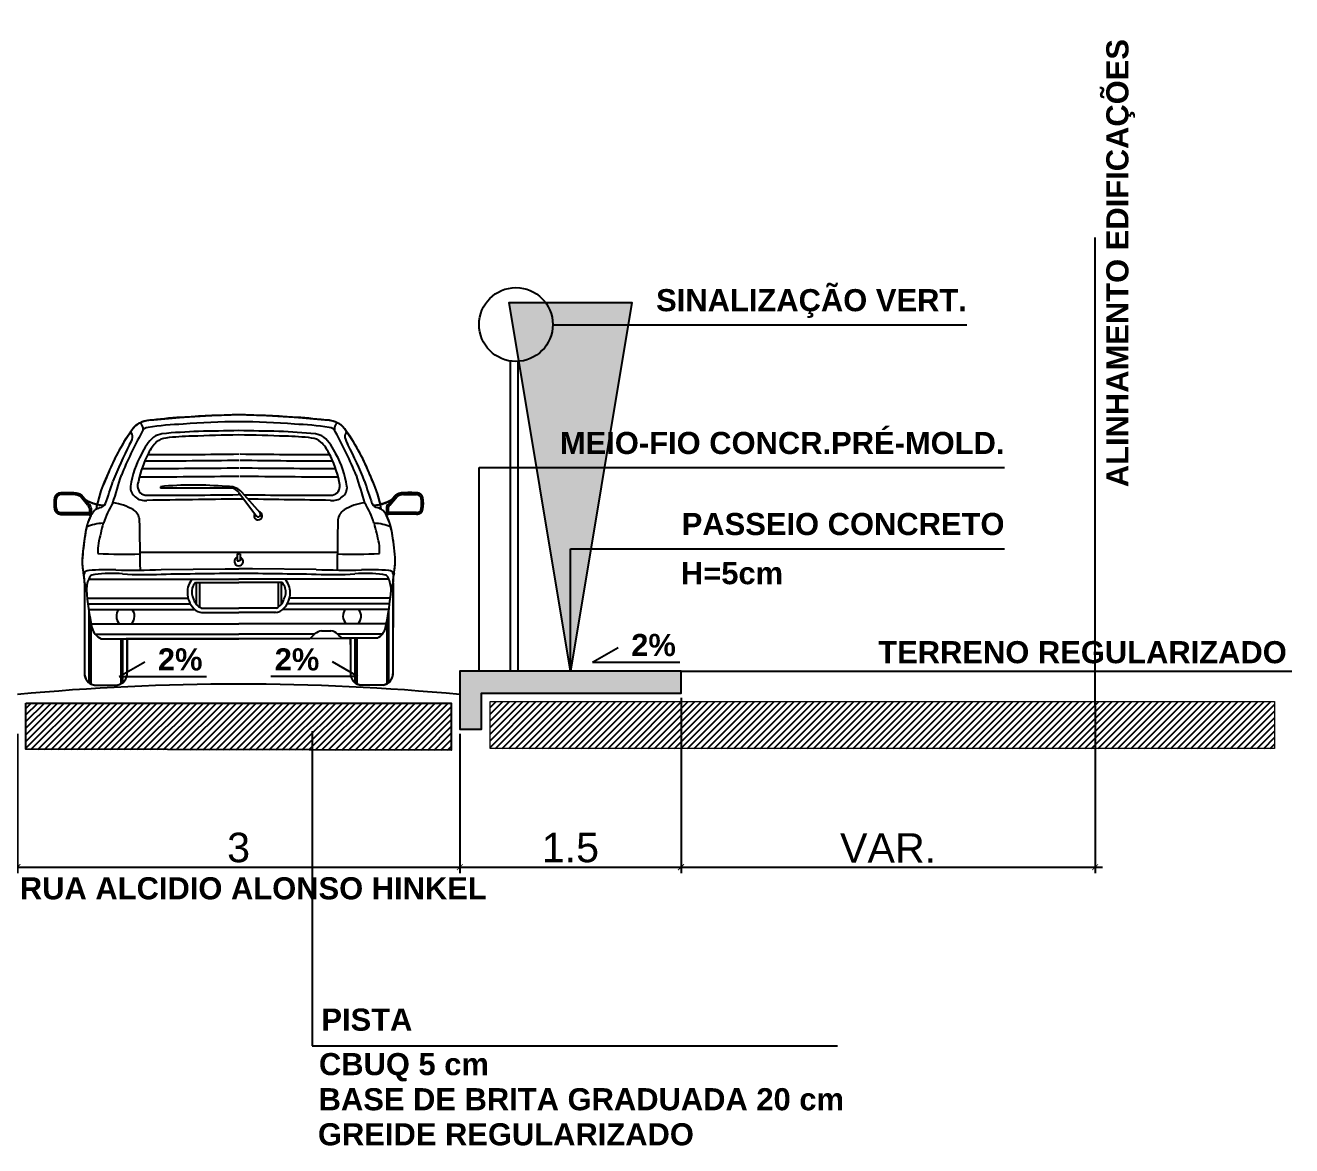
# Model space of a CAD drawing. Header units: inches. Extents: x -156 to 726, y -78 to 271.
# Drawn here: x 91.42 to 100, y 81.1 to 88.7 of the extents above; entities that cross this region are included whole.
import ezdxf
from ezdxf.enums import TextEntityAlignment as Align

# ---------------------------------------------------------------- set-up
doc = ezdxf.new("R2010")
doc.units = ezdxf.units.IN
doc.header["$MEASUREMENT"] = 0
doc.linetypes.add('DASHED', pattern=[19.05, 12.7, -6.35])
for name, color, linetype in [('03', 3, 'Continuous'), ('CRT-02', 2, 'Continuous'), ('CRT-03', 6, 'Continuous'), ('CRT-CALUNGAS', 8, 'Continuous'), ('URB-NOME RUAS', 2, 'Continuous')]:
    doc.layers.add(name, color=color, linetype=linetype)
doc.styles.add('AUX_2_50', font='ARIAL.TTF', dxfattribs={"height": 0.2})
doc.styles.add('DCADTXTSTYLE3', font='ARIALBD.TTF')
doc.dimstyles.new('ISO-25', dxfattribs={"dimtxt": 2.5, "dimasz": 2.5, "dimexe": 1.25, "dimexo": 0.625, "dimtad": 1, "dimdsep": 46, "dimtxsty": 'Standard', "dimblk": 'VDDIM_DEFAULT', "dimcen": 0.09, "dimadec": 0, "dimazin": 0, "dimtfac": 1, "dimtix": 1, "dimtmove": 0, "dimatfit": 3, "dimldrblk": 'VDDIM_DEFAULT', "dimfxl": 1, "dimtolj": 1, "dimarcsym": 0})
doc.dimstyles.new('Vila Palmeira - 1-50', dxfattribs={"dimtxt": 0.2, "dimasz": 0.04, "dimexe": 0.04, "dimexo": 0.03, "dimgap": 0.03, "dimtad": 1, "dimdec": 1, "dimzin": 12, "dimdsep": 46, "dimtxsty": 'AUX_2_50', "dimblk": 'ARCHTICK', "dimcen": 0.025, "dimdle": 0.05, "dimclrd": 253, "dimclre": 253, "dimclrt": 2, "dimazin": 3, "dimtfac": 1, "dimtdec": 1, "dimtmove": 0, "dimatfit": 2, "dimldrblk": 'DOTSMALL', "dimfxl": 10, "dimtolj": 1, "dimtzin": 0, "dimarcsym": 0})
pattern_1 = [(45, (85.838135, 83.782433), (-0.02245064, 0.02245064), [])]

# ---------------------------------------------------------------- blocks, each defined once
blk = doc.blocks.new('A$C1C480F36')
at = {"color": 0}
for p, q in [((0.1012, 1.0044), (0.0336, 1.0045)), ((0.1012, 0.9954), (0.0336, 0.9955)), ((0.1795, 0.9461), (0.141, 0.9916)), ((0.5526, 1.0364), (0.5526, 1.028)), ((0.9217, 1.0278), (0.5526, 1.028)), ((0.9121, 1.0364), (0.8957, 1.0364)), ((0.9635, 0.9946), (0.9586, 0.9946)), ((0.9617, 1.0061), (1.0536, 0.883)), ((1.0721, 0.8994), (0.9769, 1.0072)), ((1.8208, 1.0032), (1.8885, 1.0031)), ((1.8208, 0.9942), (1.8885, 0.9941)), ((0.1726, 0.9403), (0.1349, 0.9849)), ((0.1726, 0.9403), (0.1742, 0.9388)), ((0.9631, 0.9717), (0.9589, 0.9717)), ((1.7425, 0.9449), (1.781, 0.9903)), ((1.7494, 0.9391), (1.7477, 0.9376)), ((1.7494, 0.9391), (1.7871, 0.9837)), ((0.0335, 0.9015), (0.1795, 0.9014)), ((0.0335, 0.8925), (0.1795, 0.8924)), ((0.1795, 0.8924), (0.1897, 0.887)), ((0.1818, 0.9239), (0.1818, 0.9037)), ((0.1908, 0.9239), (0.1908, 0.9037)), ((1.7311, 0.9228), (1.7311, 0.9026)), ((1.7424, 0.8913), (1.7321, 0.8858)), ((1.7401, 0.9228), (1.7401, 0.9026)), ((1.8884, 0.9002), (1.7424, 0.9003)), ((1.8884, 0.8912), (1.7424, 0.8913)), ((1.4753, 0.6916), (0.4463, 0.6924)), ((0.9528, 0.686), (0.9528, 0.6496)), ((0.9528, 0.686), (0.9608, 0.686)), ((0.9687, 0.686), (0.9608, 0.686)), ((0.9687, 0.686), (0.9687, 0.6496)), ((0.5568, 0.6046), (0.8899, 0.6085)), ((0.8899, 0.6085), (0.9607, 0.6083)), ((0.9528, 0.6496), (0.9608, 0.6496)), ((1.0316, 0.6084), (0.9607, 0.6083)), ((0.9687, 0.6496), (0.9608, 0.6496)), ((1.3646, 0.604), (1.0316, 0.6084)), ((0.1561, 0.5345), (0.1557, 0.0676)), ((0.1798, 0.5543), (0.9607, 0.5537)), ((0.7346, 0.5357), (0.9607, 0.5356)), ((0.7393, 0.5358), (0.7393, 0.4219)), ((0.7552, 0.536), (0.7551, 0.4083)), ((1.7415, 0.5532), (0.9607, 0.5537)), ((1.1868, 0.5354), (0.9607, 0.5356)), ((1.1662, 0.5357), (1.1661, 0.408)), ((1.182, 0.5355), (1.1819, 0.4216)), ((1.7653, 0.5333), (1.7649, 0.0664)), ((0.1717, 0.4558), (0.6957, 0.4554)), ((0.1743, 0.4256), (0.708, 0.4253)), ((0.1775, 0.3965), (0.7314, 0.3961)), ((0.7643, 0.4035), (0.9606, 0.4033)), ((1.1569, 0.4032), (0.9606, 0.4033)), ((1.7468, 0.4245), (1.2132, 0.4249)), ((1.7495, 0.4547), (1.2255, 0.455)), ((0.1791, 0.386), (0.1789, 0.0142)), ((0.1884, 0.334), (0.1881, 0.008)), ((0.7658, 0.3806), (0.9606, 0.3804)), ((1.1553, 0.3803), (0.9606, 0.3804)), ((1.7436, 0.3954), (1.1897, 0.3958)), ((1.7327, 0.3329), (1.7324, 0.0068)), ((1.742, 0.3848), (1.7417, 0.0131)), ((0.1925, 0.3218), (0.9605, 0.3213)), ((0.2118, 0.2673), (0.9605, 0.2667)), ((1.7285, 0.3207), (0.9605, 0.3213)), ((1.3548, 0.2664), (0.9605, 0.2667)), ((1.3921, 0.2848), (1.44, 0.2841)), ((1.7075, 0.2662), (1.4771, 0.2663)), ((0.2435, 0.2439), (0.3778, 0.2438)), ((0.3453, 0.2438), (0.3452, 0.0078)), ((0.3546, 0.2438), (0.3544, 0.0141)), ((0.3778, 0.2438), (0.3777, 0.0674)), ((0.3778, 0.2438), (0.9605, 0.2434)), ((1.3314, 0.2431), (0.9605, 0.2434)), ((1.5431, 0.2459), (1.4984, 0.246)), ((1.5431, 0.2459), (1.543, 0.0665)), ((1.6839, 0.2458), (1.5431, 0.2459)), ((1.5663, 0.2459), (1.5661, 0.0132)), ((1.5756, 0.2459), (1.5754, 0.0069)), ((0.2073, 0.0011), (0.326, 0.001)), ((1.7133, 0), (1.5945, 0.0001))]:
    blk.add_line(p, q, dxfattribs=at)
at = {"color": 0, "const_width": 0.01}
blk.add_lwpolyline([(0.9613, 1.4118, -0.020681), (1.4097, 1.3841, -0.148159), (1.4919, 1.3599, -0.039941), (1.5128, 1.3382, -0.059978), (1.6399, 1.1088, -0.05895), (1.6982, 0.9443, 0.090585), (1.7607, 0.9691, -0.036488), (1.7799, 0.9918, -0.157212), (1.8197, 1.0047, -0.018753), (1.8873, 1.0047, -0.371475), (1.9209, 0.9759, -0.069729), (1.9209, 0.9217, -0.371475), (1.8874, 0.8928, -0.008636), (1.7415, 0.8927, 0.015474), (1.7312, 0.8872, -0.09023), (1.7614, 0.7829, -0.022649), (1.7768, 0.6516, -0.047109), (1.7704, 0.5885, 0.046261), (1.7648, 0.5348), (1.7652, 0.0678, -0.382107), (1.7136, 0.0014), (1.5949, 0.0013, -0.382107), (1.5432, 0.0676), (1.5431, 0.244), (0.9596, 0.244), (0.3778, 0.244), (0.3777, 0.0676, -0.382107), (0.326, 0.0013), (0.2073, 0.0014, -0.382107), (0.1557, 0.0678), (0.1561, 0.5348, 0.046261), (0.1505, 0.5885, -0.047109), (0.1441, 0.6516, -0.022649), (0.1595, 0.7829, -0.09023), (0.1897, 0.8872, 0.015474), (0.1795, 0.8927, -0.008636), (0.0335, 0.8928, -0.371475), (0, 0.9217, -0.069729), (0, 0.9759, -0.371475), (0.0336, 1.0047, -0.018753), (0.1012, 1.0047, -0.157212), (0.141, 0.9918, -0.036488), (0.1602, 0.9691, 0.090585), (0.2227, 0.9443, -0.05895), (0.281, 1.1088, -0.059978), (0.4081, 1.3382, -0.039941), (0.429, 1.3599, -0.148159), (0.5112, 1.3841, -0.020838), (0.9613, 1.4118)], format="xyb", dxfattribs=at)
at = {"color": 0}
for centre, radius, start, end in [((0.8119, -0.9898), 2.3925, 93.14719, 97.22125), ((1.1949, -7.0837), 8.4984, 91.57518, 93.46984), ((0.7151, -7.0833), 8.4984, 86.44544, 88.34011), ((1.1072, -0.99), 2.3925, 82.69404, 86.7681), ((1.2972, 0.6953), 1.097, 144.13988, 157.86946), ((0.3709, 1.2967), 0.0368, 354.35051, 45.14537), ((0.5539, 1.2181), 0.1887, 131.43793, 140.58689), ((0.5101, 1.2361), 0.1477, 89.56217, 123.27257), ((0.4215, 1.3381), 0.041, 351.09147, 50.87905), ((0.4902, 1.3086), 0.0365, 91.3524, 160.71384), ((0.7155, -0.0864), 1.4491, 91.75801, 98.97856), ((0.8712, -2.0442), 3.3707, 92.03552, 95.28586), ((0.953, -1.9677), 3.3417, 89.85794, 94.83995), ((2.7828, -95.5764), 96.922, 91.076898, 91.200913), ((0.9646, -1.9677), 3.3417, 85.07533, 90.05734), ((-1.0036, -95.5736), 96.922, 88.714373, 88.838388), ((1.0463, -2.0444), 3.3707, 84.62943, 87.87976), ((1.2049, -0.0867), 1.4491, 80.93672, 88.15727), ((1.4123, 1.2355), 0.1477, 56.64271, 90.35311), ((1.4323, 1.3079), 0.0365, 19.20145, 88.56289), ((1.501, 1.3373), 0.041, 129.03624, 188.82382), ((1.3684, 1.2175), 0.1887, 39.3284, 48.47735), ((0.6244, 0.6958), 1.097, 22.04583, 35.7754), ((1.5515, 1.2958), 0.0368, 134.76992, 185.56477), ((2.3951, 0.2308), 2.2507, 152.88903, 158.25283), ((2.2806, 0.3135), 2.0843, 151.10642, 157.95016), ((0.3038, 1.3163), 0.1064, 325.73907, 347.37603), ((0.7028, 1.0965), 0.2722, 133.05935, 156.15255), ((0.6742, 1.1231), 0.2035, 134.03995, 154.41459), ((0.5999, 1.1445), 0.1722, 103.16151, 118.79148), ((0.589, 1.2048), 0.0856, 95.31196, 131.03984), ((0.7389, -0.0183), 1.3178, 90.90758, 96.87935), ((1.1785, -11.147), 12.4549, 90.99943, 92.1187), ((0.7256, -11.1467), 12.4549, 87.79658, 88.91585), ((1.1816, -0.0186), 1.3178, 83.03593, 89.00771), ((1.3333, 1.2042), 0.0856, 48.87544, 84.60332), ((1.3223, 1.1439), 0.1722, 61.12381, 76.75378), ((1.248, 1.1226), 0.2035, 25.5007, 45.87534), ((1.2194, 1.0961), 0.2722, 23.76274, 46.85593), ((-0.3596, 0.3154), 2.0843, 21.96512, 28.80887), ((1.6187, 1.3154), 0.1064, 192.53926, 214.17622), ((-0.4742, 0.2329), 2.2507, 21.66246, 27.02626), ((0.8656, 0.9731), 0.4732, 150.45357, 172.02915), ((0.9547, 0.9603), 0.5274, 151.62009, 168.77056), ((0.4976, 35.6401), 34.4365, 269.98202, 270.77623), ((1.4865, 35.6394), 34.4365, 269.13906, 269.91518), ((0.9673, 0.9603), 0.5274, 11.14473, 28.29519), ((1.0564, 0.973), 0.4732, 7.88613, 29.46172), ((0.4976, 35.568), 34.4365, 269.93062, 270.77623), ((0.4976, 35.6077), 34.4365, 269.95626, 270.77623), ((1.4865, 35.6069), 34.4365, 269.13906, 269.94095), ((1.4864, 35.5672), 34.4365, 269.13906, 269.96659), ((0.7683, 0.8311), 0.5572, 154.66009, 170.93685), ((1.5665, 0.55), 1.4016, 156.51447, 158.24212), ((-3.5181, 2.2705), 4.0084, 340.74082, 342.49273), ((-426.6816, 131.5258), 446.5052, 342.996151, 343.015518), ((0.4887, 1.042), 0.0554, 157.80645, 231.28109), ((0.4975, 35.5247), 34.4365, 269.90935, 270.77623), ((1.4864, 35.5239), 34.4365, 269.13906, 269.98786), ((1.4334, 1.0413), 0.0554, 308.6342, 22.10884), ((428.7962, 130.8934), 446.5052, 196.899768, 196.919135), ((5.442, 2.2639), 4.0084, 197.42256, 199.17447), ((0.3549, 0.5509), 1.4016, 21.67316, 23.40082), ((1.1535, 0.8308), 0.5572, 8.97844, 25.2552), ((0.0335, 0.9706), 0.0339, 89.95764, 171.47273), ((0.0335, 0.9706), 0.0249, 89.95764, 171.47273), ((0.1012, 0.9363), 0.0681, 54.21986, 89.95764), ((0.1012, 0.9363), 0.0591, 55.25424, 89.95764), ((0.4533, 1.031), 0.0569, 172.10347, 235.87445), ((0.4884, 1.074), 0.0827, 245.46077, 272.72273), ((0.492, 35.4279), 34.4365, 270.00047, 270.77623), ((0.7242, -0.7794), 1.8239, 84.6055, 95.40037), ((0.912, 0.9499), 0.0865, 41.4774, 89.95764), ((0.9183, 0.9738), 0.0541, 36.75292, 86.41937), ((1.4809, 35.4271), 34.4365, 269.13906, 269.15057), ((1.4809, 35.4271), 34.4365, 269.18048, 269.91482), ((1.4337, 1.0733), 0.0827, 267.19255, 294.45451), ((1.4688, 1.0302), 0.0569, 304.04084, 7.81182), ((1.8208, 0.935), 0.0681, 89.95764, 125.69542), ((1.8208, 0.935), 0.0591, 89.95764, 124.66105), ((1.8884, 0.9692), 0.0339, 8.44256, 89.95764), ((1.8884, 0.9692), 0.0249, 8.44256, 89.95764), ((0.1933, 0.9484), 0.1952, 171.98025, 187.93504), ((0.1933, 0.9484), 0.1862, 171.98025, 187.93504), ((0.2593, 1.1274), 0.187, 238.0155, 258.45971), ((0.1635, 0.924), 0.0183, 359.95764, 54.21986), ((0.1635, 0.924), 0.0273, 359.95764, 54.21986), ((0.2606, 0.8451), 0.0851, 105.28291, 119.97692), ((0.2593, 1.1274), 0.187, 258.45971, 270.00155), ((0.2293, 0.9677), 0.0414, 282.39038, 332.24154), ((0.6104, 0.7472), 0.3678, 146.23047, 164.4502), ((0.279, 0.702), 0.2509, 58.05281, 84.12561), ((0.4706, 1.035), 0.071, 226.08714, 279.36503), ((4.7596, -284.4657), 285.4627, 90.762867, 90.85856), ((-3.2596, -284.4598), 285.4627, 89.147498, 89.152419), ((-3.2596, -284.4598), 285.4627, 89.056726, 89.143244), ((1.4515, 1.0343), 0.071, 260.55025, 313.82815), ((1.6426, 0.701), 0.2509, 95.78967, 121.86248), ((1.3113, 0.7467), 0.3678, 15.46508, 33.68482), ((1.6927, 0.9666), 0.0414, 207.67375, 257.5249), ((1.6629, 1.1264), 0.187, 269.91373, 281.45558), ((1.6612, 0.8441), 0.0851, 59.93836, 74.63237), ((1.6629, 1.1264), 0.187, 281.45558, 301.89979), ((1.7584, 0.9228), 0.0273, 125.69542, 179.95764), ((1.7584, 0.9228), 0.0183, 125.69542, 179.95764), ((1.7286, 0.9472), 0.1862, 351.98025, 7.93504), ((1.7286, 0.9472), 0.1952, 351.98025, 7.93504), ((0.0335, 0.9264), 0.0339, 188.44256, 269.95764), ((0.0335, 0.9264), 0.0249, 188.44256, 269.95764), ((0.4883, 0.744), 0.331, 154.41859, 173.29257), ((0.1795, 0.9037), 0.0113, 269.95764, 359.95764), ((0.1798, 0.9033), 0.00196, 258.91707, 10.99821), ((0.4872, 0.6903), 0.3566, 141.58255, 146.52068), ((0.2606, 0.8451), 0.0851, 119.97692, 128.39226), ((0.3692, 0.8526), 0.0755, 7.7868, 55.73038), ((-149.1206, -1.1866), 149.5787, 0.685001, 0.785039), ((1.0619, 0.8842), 0.0214, 146.86193, 75.61906), ((1.0629, 0.8912), 0.0124, 221.4774, 41.4774), ((151.0392, -1.4085), 149.5787, 179.130247, 179.230285), ((1.5526, 0.8517), 0.0755, 124.18491, 172.12849), ((1.6612, 0.8441), 0.0851, 51.52302, 59.93836), ((1.4344, 0.6896), 0.3566, 33.39461, 38.33274), ((1.7424, 0.9026), 0.0113, 179.95764, 269.95764), ((1.4333, 0.7433), 0.331, 6.62271, 25.49669), ((1.742, 0.9022), 0.00196, 168.91707, 280.99821), ((1.8884, 0.925), 0.0249, 269.95764, 351.47273), ((1.8884, 0.925), 0.0339, 269.95764, 351.47273), ((0.2599, 0.6157), 0.2302, 91.61523, 113.854), ((9.7675, -1.4847), 9.7953, 166.23638, 166.8631), ((1.6615, 0.6146), 0.2302, 66.06128, 88.30006), ((-7.8491, -1.4717), 9.7953, 13.05219, 13.67891), ((1.4636, 0.5629), 1.3225, 170.43223, 176.16581), ((0.5298, 0.7042), 0.3036, 172.9301, 182.87932), ((1.3918, 0.7035), 0.3036, 357.03596, 6.98519), ((0.4578, 0.5636), 1.3225, 3.74948, 9.48305), ((0.3547, 2.3324), 1.6485, 265.54266, 273.18725), ((0.9608, 0.6461), 0.0227, 110.50512, 69.41016), ((1.5693, 2.3315), 1.6485, 266.72804, 274.37262), ((0.4814, 0.6538), 0.3373, 180.41591, 191.20451), ((0.1786, 0.5733), 0.0262, 90.31767, 167.635), ((0.2715, -0.5837), 1.1869, 87.67531, 94.49702), ((0.3998, 4.3865), 3.7852, 268.78615, 272.37714), ((1.5272, 4.3857), 3.7852, 267.53814, 271.12914), ((1.6482, -0.5847), 1.1869, 85.41827, 92.23997), ((1.7428, 0.5721), 0.0262, 12.28029, 89.59762), ((1.4401, 0.6531), 0.3373, 348.71077, 359.49938), ((-0.1364, 0.5314), 0.2925, 0.60597, 11.20055), ((-0.1898, 0.4448), 0.3592, 6.73468, 15.80248), ((0.3234, 0.4944), 0.1575, 154.43801, 178.12029), ((0.2006, 0.5567), 0.0201, 108.75339, 163.88132), ((0.2259, 0.4613), 0.1188, 98.08369, 105.49961), ((0.3028, -0.278), 0.862, 86.52694, 96.23725), ((0.4697, 2.0143), 1.4365, 265.41995, 273.45809), ((-14.7262, 1168.4882), 1168.0078, 270.7496978, 270.7695336), ((0.7884, 0.4869), 0.0959, 135.70739, 182.45255), ((0.7953, 0.4806), 0.082, 137.76783, 160.85452), ((18.3744, 1168.4637), 1168.0078, 269.1457525, 269.1655883), ((1.126, 0.4804), 0.082, 19.06077, 42.14746), ((1.1329, 0.4867), 0.0959, 357.46274, 44.2079), ((1.4538, 2.0135), 1.4365, 266.45719, 274.49533), ((1.6173, -0.279), 0.862, 83.67804, 93.38835), ((1.6954, 0.4602), 0.1188, 74.41568, 81.8316), ((1.7208, 0.5556), 0.0201, 16.03396, 71.1619), ((1.5979, 0.4934), 0.1575, 1.79499, 25.47728), ((2.111, 0.4431), 0.3592, 164.1128, 173.18061), ((2.0577, 0.5298), 0.2925, 168.71473, 179.30932), ((1.5419, 0.6014), 1.3797, 184.23405, 192.5091), ((0.8035, 0.4817), 0.1109, 179.38916, 226.08725), ((0.797, 0.4873), 0.0818, 165.67893, 207.76631), ((1.1178, 0.4814), 0.1109, 313.82804, 0.52613), ((1.1242, 0.487), 0.0818, 332.14898, 14.23636), ((0.3796, 0.6023), 1.3797, 347.40618, 355.68124), ((0.3748, 0.3618), 0.0528, 139.08, 227.77436), ((0.3643, 0.3617), 0.0528, 313.7655, 41.04817), ((0.7922, 0.4677), 0.07, 195.31742, 246.47987), ((0.7688, 0.4332), 0.0527, 216.62338, 273.91092), ((1.1524, 0.4329), 0.0527, 266.00437, 323.2919), ((1.129, 0.4674), 0.07, 293.43542, 344.59787), ((1.5568, 0.3608), 0.0528, 138.86712, 226.14978), ((1.5463, 0.3609), 0.0528, 312.14093, 40.83528), ((0.2745, 0.3189), 0.0812, 191.60752, 247.54688), ((1.585, 0.0125), 0.3427, 131.41462, 137.71999), ((1.4522, 0.1064), 0.1882, 108.61392, 119.93451), ((1.4388, 0.234), 0.0501, 40.73266, 88.62587), ((1.659, 0.435), 0.2481, 222.06269, 229.64685), ((1.6466, 0.3179), 0.0812, 297.42145, 348.30776), ((0.2186, 0.0631), 0.0631, 175.98198, 259.63085), ((0.3148, 0.0631), 0.0631, 280.28444, 3.93331), ((1.6059, 0.0621), 0.0631, 175.98198, 259.63085), ((1.702, 0.062), 0.0631, 280.28444, 3.93331)]:
    blk.add_arc(centre, radius, start, end, dxfattribs=at)
blk = doc.blocks.new('_ArchTick')
at = {"color": 0, "linetype": 'ByBlock', "const_width": 0.15}
blk.add_lwpolyline([(-0.5, -0.5), (0.5, 0.5)], dxfattribs=at)
blk = doc.blocks.new('*D38')
at = {"layer": 'CRT-02', "color": 253, "lineweight": -2}
for p, q in [((91.363, 83.8945), (91.363, 82.9498)), ((94.363, 83.8645), (94.363, 82.9498)), ((91.313, 82.9898), (94.413, 82.9898))]:
    blk.add_line(p, q, dxfattribs=at)
at = {"layer": 'DEFPOINTS', "color": 0}
for p in [(91.363, 83.9245), (94.363, 83.8945), (94.363, 82.9898)]:
    blk.add_point(p, dxfattribs=at)
at = {"layer": 'CRT-02', "color": 253, "lineweight": -2, "xscale": 0.04, "yscale": 0.04, "zscale": 0.04, "rotation": 180}
blk.add_blockref('_ArchTick', (91.363, 82.9898), dxfattribs=at)
at = {"layer": 'CRT-02', "color": 253, "lineweight": -2, "xscale": 0.04, "yscale": 0.04, "zscale": 0.04}
blk.add_blockref('_ArchTick', (94.363, 82.9898), dxfattribs=at)
at = {"layer": 'CRT-02', "color": 2, "insert": (92.863, 83.122), "char_height": 0.2, "attachment_point": 5, "style": 'AUX_2_50'}
blk.add_mtext('\\A1;3', dxfattribs=at)
blk = doc.blocks.new('_DotSmall')
at = {"color": 0, "linetype": 'ByBlock', "const_width": 0.5}
blk.add_lwpolyline([(-0.0625, 0, 1), (0.0625, 0, 1)], format="xyb", close=True, dxfattribs=at)
blk = doc.blocks.new('*D39')
at = {"layer": 'CRT-02', "color": 253, "lineweight": -2}
for p, q in [((95.863, 84.1383), (95.863, 82.9498)), ((94.363, 83.8945), (94.363, 82.9498)), ((94.313, 82.9898), (95.913, 82.9898))]:
    blk.add_line(p, q, dxfattribs=at)
at = {"layer": 'DEFPOINTS', "color": 0}
for p in [(95.863, 84.1683), (94.363, 83.9245), (95.863, 82.9898)]:
    blk.add_point(p, dxfattribs=at)
at = {"layer": 'CRT-02', "color": 253, "lineweight": -2, "xscale": 0.04, "yscale": 0.04, "zscale": 0.04, "rotation": 180}
blk.add_blockref('_ArchTick', (94.363, 82.9898), dxfattribs=at)
at = {"layer": 'CRT-02', "color": 253, "lineweight": -2, "xscale": 0.04, "yscale": 0.04, "zscale": 0.04}
blk.add_blockref('_ArchTick', (95.863, 82.9898), dxfattribs=at)
at = {"layer": 'CRT-02', "color": 2, "insert": (95.113, 83.1219), "char_height": 0.2, "attachment_point": 5, "style": 'AUX_2_50'}
blk.add_mtext('\\A1;1.5', dxfattribs=at)
blk = doc.blocks.new('VDDIM_DEFAULT')
at = {"linetype": 'Continuous'}
blk.add_hatch(color=0, dxfattribs=at).paths.add_polyline_path([(0, 0), (-1, -0.1665), (-1, 0.1665)])
at = {"color": 0, "linetype": 'Continuous'}
blk.add_lwpolyline([(0, 0), (-1, -0.1665), (-1, 0.1665), (0, 0)], dxfattribs=at)
blk = doc.blocks.new('A$C4EB1064F')
at = {"layer": 'CRT-CALUNGAS', "lineweight": -2}
for p, q in [((0.2142, 0), (0.2142, 2.1)), ((0.2642, 0), (0.2642, 2.1))]:
    blk.add_line(p, q, dxfattribs=at)
blk.add_circle((0.25, 2.35), 0.25, dxfattribs=at)
blk = doc.blocks.new('*D40')
at = {"layer": 'CRT-02', "color": 253, "lineweight": -2}
for p, q in [((95.863, 84.1383), (95.863, 82.9498)), ((98.6716, 84.0828), (98.6716, 82.9498)), ((95.813, 82.9898), (98.7216, 82.9898))]:
    blk.add_line(p, q, dxfattribs=at)
at = {"layer": 'DEFPOINTS', "color": 0}
for p in [(95.863, 84.1683), (98.6716, 84.1128), (98.6716, 82.9898)]:
    blk.add_point(p, dxfattribs=at)
at = {"layer": 'CRT-02', "color": 253, "lineweight": -2, "xscale": 0.04, "yscale": 0.04, "zscale": 0.04, "rotation": 180}
blk.add_blockref('_ArchTick', (95.863, 82.9898), dxfattribs=at)
at = {"layer": 'CRT-02', "color": 253, "lineweight": -2, "xscale": 0.04, "yscale": 0.04, "zscale": 0.04}
blk.add_blockref('_ArchTick', (98.6716, 82.9898), dxfattribs=at)
at = {"layer": 'CRT-02', "color": 2, "insert": (97.2673, 83.1198), "char_height": 0.2, "attachment_point": 5, "style": 'AUX_2_50'}
blk.add_mtext('\\A1;VAR.', dxfattribs=at)

msp = doc.modelspace()

# ---------------------------------------------------------------- hatches: boundary and pattern name
at = {"lineweight": -2}
msp.add_hatch(color=252, dxfattribs=at).paths.add_polyline_path([(95.863, 84.3183), (94.363, 84.3183), (94.363, 83.9245), (94.5108, 83.9245), (94.5108, 84.1683), (95.863, 84.1683)])
h = msp.add_hatch(dxfattribs=at)
h.set_pattern_fill('ANSI31', color=9, scale=0.01, style=0)
h.set_pattern_definition(pattern_1)
h.paths.add_polyline_path([(91.4206, 84.1024), (94.3053, 84.1024), (94.3053, 83.7824), (91.4206, 83.7888)])
h = msp.add_hatch(dxfattribs=at)
h.set_pattern_fill('ANSI31', color=9, scale=0.01, style=0)
h.set_pattern_definition(pattern_1)
h.paths.add_polyline_path([(94.5685, 84.1128), (99.8878, 84.1128), (99.8878, 83.7941), (94.5685, 83.7941)])

# ---------------------------------------------------------------- linework, layer by layer
at = {"layer": '03'}
msp.add_line((95.863, 84.3183), (100.004, 84.3183), dxfattribs=at)
at = {"layer": 'CRT-02'}
msp.add_lwpolyline([(91.4206, 84.1024), (94.3053, 84.1024), (94.3053, 83.7824), (91.4206, 83.7888)], close=True, dxfattribs=at)
at = {"layer": 'CRT-02', "linetype": 'Continuous', "lineweight": 0}
msp.add_lwpolyline([(94.5685, 84.1128), (99.8878, 84.1128), (99.8878, 83.7941), (94.5685, 83.7941)], close=True, dxfattribs=at)
at = {"layer": 'CRT-03', "linetype": 'Continuous'}
msp.add_lwpolyline([(95.863, 84.3183), (94.363, 84.3183), (94.363, 83.9245), (94.5108, 83.9245), (94.5108, 84.1683), (95.863, 84.1683), (95.863, 84.3183)], dxfattribs=at)
at = {"layer": 'CRT-03'}
msp.add_arc((92.863, 68.3773), 15.8537, 84.57084, 95.42916, dxfattribs=at)
at = {"layer": 'URB-NOME RUAS', "linetype": 'DASHED', "ltscale": 0.25}
msp.add_line((98.6716, 84.0828), (98.6716, 88.6966), dxfattribs=at)
at = {"layer": 'URB-NOME RUAS', "ltscale": 0.25}
for p, q in [((94.9935, 86.6663), (97.8012, 86.6663)), ((94.4935, 84.3183), (94.4935, 85.6982)), ((94.4935, 85.6982), (98.0564, 85.6982)), ((95.2636, 84.3789), (95.4368, 84.4789)), ((92.0537, 84.2813), (92.2269, 84.3813)), ((93.6723, 84.2813), (93.4991, 84.3813)), ((95.2636, 84.3789), (95.8548, 84.3789)), ((92.0537, 84.2813), (92.645, 84.2813)), ((93.6723, 84.2813), (93.081, 84.2813)), ((93.3614, 83.912), (93.3614, 81.7781)), ((93.3614, 81.7781), (96.9244, 81.7781))]:
    msp.add_line(p, q, dxfattribs=at)

# ---------------------------------------------------------------- block references
at = {"layer": 'CRT-CALUNGAS', "lineweight": -2}
msp.add_blockref('A$C4EB1064F', (94.4935, 84.3183), dxfattribs=at)
at = {"layer": 'CRT-CALUNGAS', "xscale": 1.300000000013737, "yscale": 1.299999999813735, "zscale": 1.3, "rotation": 0.04235697043452133}
msp.add_blockref('A$C1C480F36', (91.6157, 84.2214), dxfattribs=at)

# ---------------------------------------------------------------- texts
at = {"layer": 'URB-NOME RUAS', "ltscale": 0.25, "style": 'DCADTXTSTYLE3'}
msp.add_text('ALINHAMENTO EDIFICAÇÕES', height=0.15, rotation=90, dxfattribs=at).set_placement((98.897, 88.6037), align=Align.RIGHT)
for s, p in [('SINALIZAÇÃO VERT.', (97.8012, 86.7585)), ('MEIO-FIO CONCR.PRÉ-MOLD.', (98.0564, 85.7905)), ('PASSEIO CONCRETO', (98.0564, 85.2411)), ('H=5cm', (96.5554, 84.9079)), ('2%%%', (95.8282, 84.4209)), ('TERRENO REGULARIZADO', (99.9708, 84.3723)), ('2%%%', (92.6183, 84.3234)), ('2%%%', (93.4105, 84.3234)), ('RUA ALCIDIO ALONSO HINKEL', (94.5459, 82.7716)), ('PISTA', (94.0414, 81.8814)), ('CBUQ 5 cm', (94.5604, 81.5798)), ('BASE DE BRITA GRADUADA 20 cm', (96.9682, 81.3418)), ('GREIDE REGULARIZADO', (95.9503, 81.1041))]:
    msp.add_text(s, height=0.15, dxfattribs=at).set_placement(p, align=Align.RIGHT)

# ---------------------------------------------------------------- dimensions: what is measured, and where the dimension line sits
at = {"layer": 'CRT-02'}
for base, p1, p2, picture, middle in [((95.863, 82.9898), (94.363, 83.9245), (95.863, 84.1683), '*D39', (95.113, 83.1219)), ((94.363, 82.9898), (91.363, 83.9245), (94.363, 83.8945), '*D38', (92.863, 83.122))]:
    dim = msp.add_linear_dim(base=base, p1=p1, p2=p2, angle=180, dimstyle='Vila Palmeira - 1-50', override={"dimtmove": 1, "dimarcsym": 1}, dxfattribs=at)
    dim.commit()
    dim.dimension.update_dxf_attribs({"geometry": picture, "text_midpoint": middle})
dim = msp.add_linear_dim(base=(98.6716, 82.9898), p1=(95.863, 84.1683), p2=(98.6716, 84.1128), angle=180, text='VAR.', dimstyle='Vila Palmeira - 1-50', dxfattribs=at)
dim.commit()
dim.dimension.update_dxf_attribs({"geometry": '*D40', "text_midpoint": (97.2673, 83.1198)})

# ---------------------------------------------------------------- leaders
at = {"layer": 'URB-NOME RUAS', "ltscale": 0.25}
msp.add_leader([(95.113, 84.3183), (95.113, 85.1489), (98.0564, 85.1489)], dimstyle='ISO-25', override={"dimgap": 0.625, "dimtad": 0, "dimfxl": 0.18}, dxfattribs=at)

doc.saveas('drawing.dxf')
